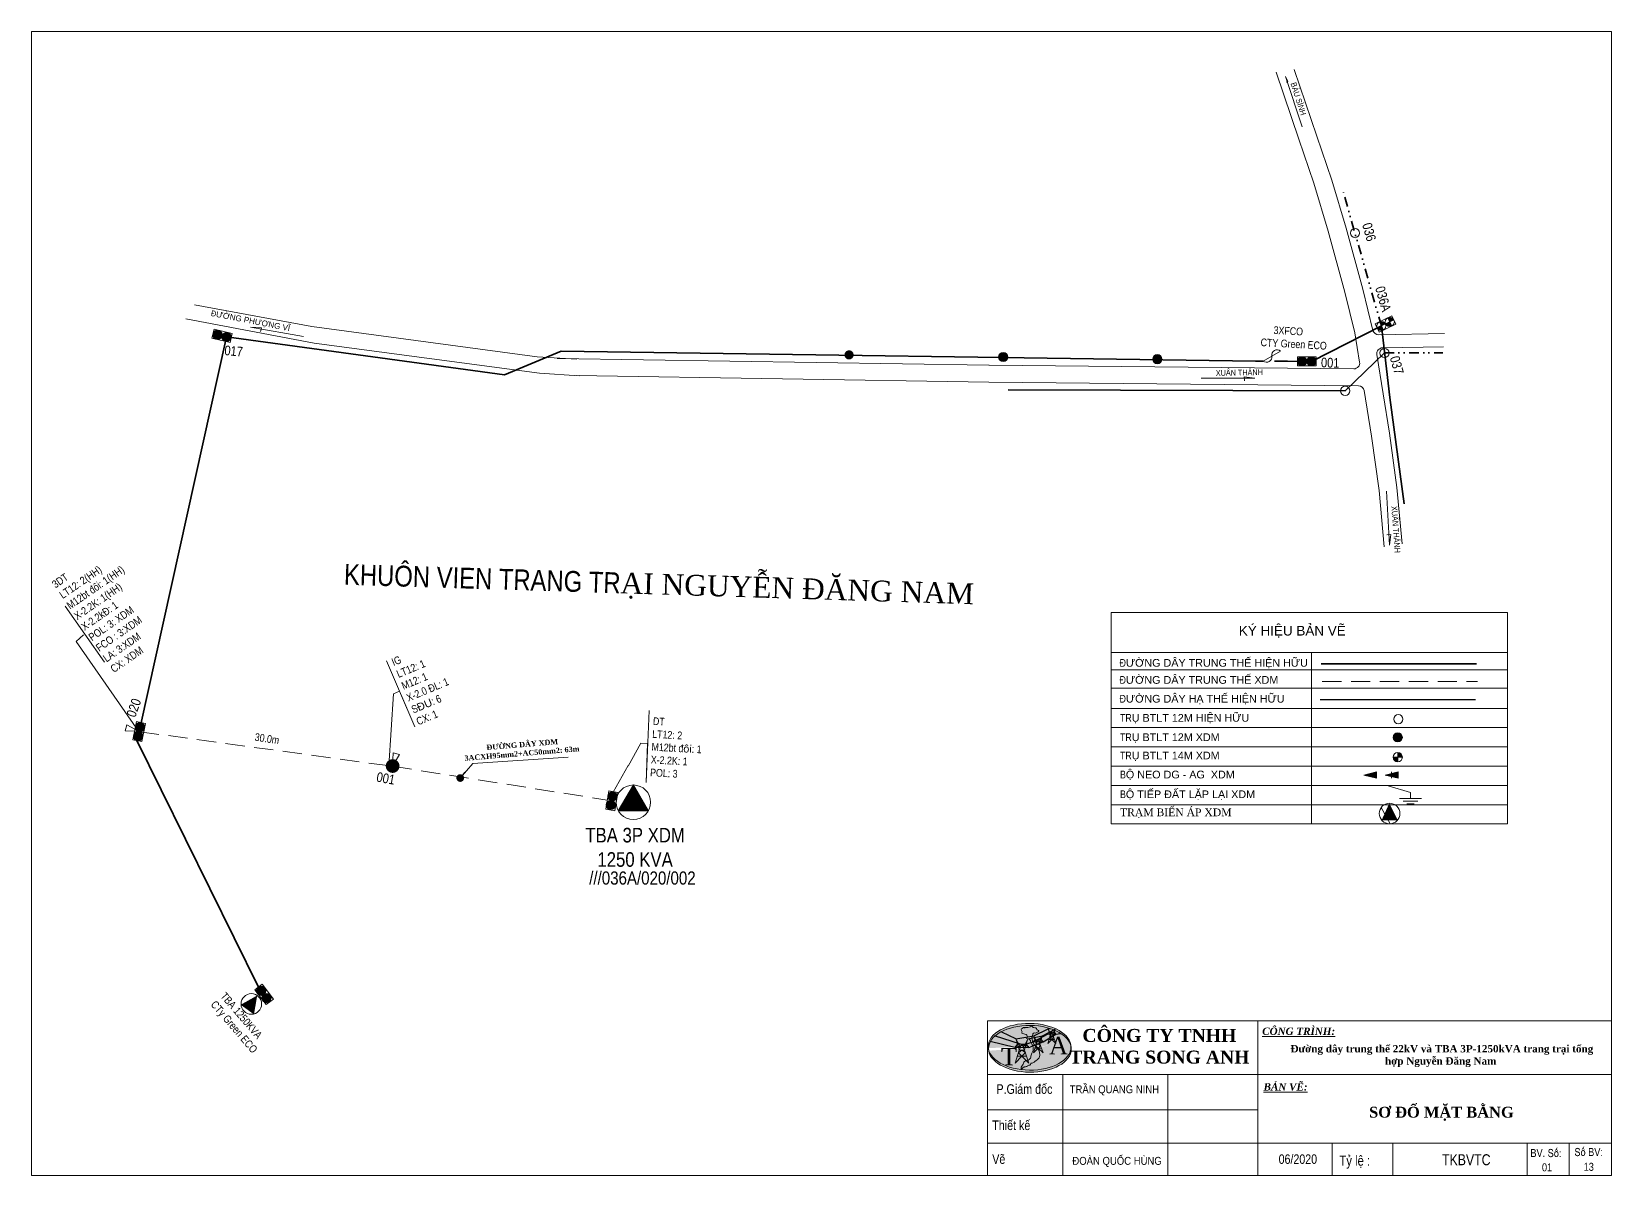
# Model space of a CAD drawing. Header units: inches. Extents: x -4084779 to -2026033, y 437003 to 865581.
# Drawn here: x -2027432.7 to -2027022.7, y 437057.9 to 437354.9 of the extents above; entities that cross this region are included whole.
import ezdxf
from ezdxf.enums import TextEntityAlignment as Align

# ---------------------------------------------------------------- set-up
doc = ezdxf.new("R2010")
doc.units = ezdxf.units.IN
doc.header["$LTSCALE"] = 0.2
doc.header["$MEASUREMENT"] = 0
doc.header["$PDMODE"] = 32
doc.linetypes.add('DASHED', pattern=[0.75, 0.5, -0.25])
doc.linetypes.add('DIVIDE2', pattern=[0.625, 0.25, -0.125, 0, -0.125, 0, -0.125])
doc.layers.get('0').update_dxf_attribs({"lineweight": 5})
doc.layers.get('Defpoints').update_dxf_attribs({"lineweight": 13})
doc.layers.add('duongcoban', color=7, linetype='Continuous')
for name, color, linetype, lineweight in [('Duongdi', 2, 'Continuous', 5), ('DZ04_XDM', 4, 'Continuous', 30), ('DZ22-Hienhuu', 4, 'DIVIDE2', 35), ('DZ22-Xaydungmoi', 3, 'Continuous', 35), ('Khung', 7, 'Continuous', 13), ('Khung ten', 7, 'Continuous', 20), ('Netmin', 210, 'Continuous', 5), ('Netnho', 21, 'Continuous', 15), ('TBA', 5, 'Continuous', 9), ('Text', 7, 'Continuous', 15), ('Tuyen 471', 3, 'Continuous', 13)]:
    doc.layers.add(name, color=color, linetype=linetype, lineweight=lineweight)
doc.styles.add('Chữ nhỏ', font='ARIALN.TTF', dxfattribs={"height": 2})
doc.styles.add('Chữ vừa đậm', font='arial.ttf', dxfattribs={"height": 2.5})
doc.styles.add('ktenBCKT_6o$0$VN', font='arial.ttf')
doc.styles.add('V-H-C', font='VHELVCN.TTF')
doc.styles.add('VN', font='VHELVEN.TTF')
doc.styles.add('Vni-helvecondense', font='VHELVCN.TTF')
doc.styles.add('VNI-TIME', font='VTIMESN.TTF', dxfattribs={"width": 0.9})
doc.dimstyles.new('T1000', dxfattribs={"dimtxt": 2, "dimasz": 2, "dimexe": 0, "dimexo": 0, "dimgap": 2, "dimtad": 1, "dimdec": 0, "dimzin": 0, "dimdsep": 46, "dimtxsty": 'Chữ nhỏ', "dimblk": 'ARCHTICK', "dimcen": 0.09, "dimsd1": 1, "dimsd2": 1, "dimclrd": 1, "dimclre": 1, "dimclrt": 7, "dimaunit": 1, "dimazin": 0, "dimtfac": 1, "dimtdec": 0, "dimtofl": 0, "dimtmove": 2, "dimatfit": 3, "dimldrblk": 'DOT', "dimfxl": 1, "dimtolj": 1, "dimtzin": 0, "dimlwd": 9, "dimlwe": 9, "dimarcsym": 0})

# ---------------------------------------------------------------- blocks, each defined once
blk = doc.blocks.new('TĐLL_xdm')
at = {"layer": 'Netnho'}
for points in [[(0.09, -0.03), (8.42, -2.53), (8.42, -4.71)], [(4.38, -4.71), (12.45, -4.71)], [(5.73, -5.73), (11.11, -5.73)], [(7.07, -6.74), (9.76, -6.74)]]:
    blk.add_lwpolyline(points, dxfattribs=at)
blk = doc.blocks.new('COTLOGO')
at = {"layer": 'Khung'}
for p, q in [((31209, 146956.8), (31216.6, 146966)), ((31212.1, 146981.8), (31220.3, 146966)), ((31216.6, 146966), (31212.1, 146981.8)), ((31220.3, 146966), (31216.6, 146966)), ((31219.3, 146956.8), (31216.6, 146966)), ((31220.3, 146966), (31238.6, 146966.4)), ((31220.3, 146966), (31225, 146956.8)), ((31229.3, 146966.2), (31221.5, 146949)), ((31237.1, 146949), (31229.3, 146966.2)), ((31233.6, 146956.8), (31238.4, 146966.1)), ((31238.4, 146966.1), (31246.5, 146981.8)), ((31238.6, 146966.4), (31242.1, 146966.5)), ((31242.1, 146966.5), (31239.3, 146956.8)), ((31246.5, 146981.8), (31242.1, 146966.5)), ((31246.5, 146981.8), (31242.1, 146966.5)), ((31242.1, 146966.5), (31249.6, 146956.8)), ((31219.3, 146956.8), (31209, 146956.8)), ((31221.5, 146949), (31210.6, 146911.5)), ((31210.6, 146911.5), (31229.7, 146931.8)), ((31216.5, 146931.8), (31242.8, 146931.8)), ((31225, 146956.8), (31219.3, 146956.8)), ((31221.5, 146949), (31219.3, 146956.8)), ((31229.3, 146949), (31219.3, 146941.7)), ((31219.3, 146941.7), (31229.7, 146931.8)), ((31237.1, 146949), (31221.5, 146949)), ((31225, 146956.8), (31233.6, 146956.8)), ((31239.4, 146942.1), (31229.3, 146949)), ((31229.7, 146931.8), (31239.4, 146942.1)), ((31229.7, 146931.8), (31249.6, 146911.5)), ((31233.6, 146956.8), (31239.3, 146956.8)), ((31239.3, 146956.8), (31237.1, 146949)), ((31249.6, 146911.5), (31237.1, 146949)), ((31249.6, 146956.8), (31239.3, 146956.8))]:
    blk.add_line(p, q, dxfattribs=at)
blk.add_lwpolyline([(31237.1, 146949), (31229.3, 146966.2), (31221.5, 146949)], dxfattribs=at)
blk = doc.blocks.new('LOGOTRANGSONGANH')
at = {"layer": 'duongcoban'}
h = blk.add_hatch(color=2, dxfattribs=at)
edge = h.paths.add_edge_path()
edge.add_ellipse((31308, 148604), major_axis=(-401, 4), ratio=0.565575, start_angle=-176.7666, end_angle=8.2691)
edge.add_line((30909, 148590), (30910, 148590))
edge.add_ellipse((31311, 148584), major_axis=(-401, 4), ratio=0.565575, start_angle=235.144, end_angle=359.6225, ccw=False)
edge.add_line((31542, 148768), (31555, 148775))
edge.add_line((31555, 148775), (31557, 148777))
edge.add_line((31557, 148777), (31553, 148763))
edge.add_ellipse((31311, 148584), major_axis=(-401, 4), ratio=0.565575, start_angle=188.2691, end_angle=233.3208, ccw=False)
at = {"layer": 'Khung ten'}
h = blk.add_hatch(color=256, dxfattribs=at)
edge = h.paths.add_edge_path()
edge.add_ellipse((31311, 148584), major_axis=(-401, 4), ratio=0.565575, start_angle=188.2691, end_angle=359.6225, ccw=False)
edge.add_ellipse((31308, 148604), major_axis=(-401, 4), ratio=0.565575, start_angle=-176.7666, end_angle=8.2691)
edge.add_line((30909, 148590), (30910, 148590))
h = blk.add_hatch(color=256, dxfattribs=at)
edge = h.paths.add_edge_path()
edge.add_ellipse((31308, 148604), major_axis=(-401, 4), ratio=0.565575, start_angle=8.2691, end_angle=183.2334, ccw=False)
edge.add_ellipse((31311, 148584), major_axis=(-401, 4), ratio=0.565575, start_angle=3.2334, end_angle=188.2691)
h = blk.add_hatch(color=256, dxfattribs=at)
edge = h.paths.add_edge_path()
edge.add_ellipse((31308, 148604), major_axis=(-401, 4), ratio=0.565575, start_angle=8.2691, end_angle=183.2334, ccw=False)
edge.add_ellipse((31311, 148584), major_axis=(-401, 4), ratio=0.565575, start_angle=3.2334, end_angle=188.2691)
at = {"layer": 'Text'}
h = blk.add_hatch(color=256, dxfattribs=at)
h.set_gradient(color1=(0, 0, 255), one_color=1, tint=1)
edge = h.paths.add_edge_path()
edge.add_ellipse((31308, 148604), major_axis=(-401, 4), ratio=0.565575, start_angle=-176.7666, end_angle=8.2691)
edge.add_line((30909, 148590), (30910, 148590))
edge.add_ellipse((31311, 148584), major_axis=(-401, 4), ratio=0.565575, start_angle=235.144, end_angle=359.6225, ccw=False)
edge.add_line((31542, 148768), (31555, 148775))
edge.add_line((31555, 148775), (31557, 148777))
edge.add_line((31557, 148777), (31553, 148763))
edge.add_ellipse((31311, 148584), major_axis=(-401, 4), ratio=0.565575, start_angle=188.2691, end_angle=233.3208, ccw=False)
edge = h.paths.add_edge_path()
edge.add_ellipse((31311, 148584), major_axis=(-401, 4), ratio=0.565575, start_angle=3.2334, end_angle=188.2691)
edge.add_ellipse((31308, 148604), major_axis=(-401, 4), ratio=0.565575, start_angle=8.2691, end_angle=183.2334, ccw=False)
h = blk.add_hatch(color=256, dxfattribs=at)
edge = h.paths.add_edge_path()
edge.add_spline(control_points=[(31280, 148791), (31283, 148792), (31295, 148793), (31313, 148791), (31323, 148811), (31337, 148796), (31351, 148787), (31372, 148791), (31375, 148771), (31386, 148763), (31413, 148762), (31371, 148729), (31344, 148742), (31333, 148703), (31327, 148671), (31343, 148639), (31359, 148619), (31378, 148602), (31396, 148575), (31408, 148541), (31408, 148496), (31375, 148475), (31353, 148453), (31335, 148442), (31319, 148447), (31321, 148427), (31299, 148425), (31285, 148414), (31274, 148411), (31265, 148408), (31255, 148408), (31244, 148401), (31237, 148394), (31223, 148387), (31227, 148398), (31225, 148405), (31230, 148410), (31232, 148422), (31250, 148432), (31247, 148458), (31271, 148468), (31291, 148473), (31321, 148487), (31320, 148524), (31342, 148559), (31349, 148603), (31326, 148635), (31317, 148659), (31308, 148685), (31270, 148679), (31288, 148697), (31288, 148710), (31281, 148722), (31266, 148721), (31255, 148731), (31228, 148731), (31240, 148754), (31223, 148768), (31235, 148782), (31244, 148785), (31248, 148791), (31257, 148793), (31258, 148783), (31263, 148790), (31271, 148791), (31277, 148791), (31280, 148791)], knot_values=[0, 0, 0, 0, 10.773567, 36.453253, 45.467944, 66.304528, 75.394476, 97.72162, 113.438285, 125.691122, 137.561709, 178.241766, 199.70113, 215.454863, 279.050772, 301.404412, 320.192795, 354.292474, 377.700084, 416.933464, 461.046809, 499.368775, 526.36929, 553.493597, 559.326846, 568.25424, 596.840814, 609.577735, 620.601304, 630.959304, 638.68193, 649.840298, 667.688051, 673.556752, 684.49326, 689.149317, 694.14707, 702.739777, 724.96225, 747.389868, 765.56329, 794.088827, 815.415753, 854.767285, 890.123291, 942.363889, 973.99518, 1003.178887, 1022.105113, 1049.27204, 1062.832724, 1076.02929, 1089.833819, 1096.09008, 1116.705884, 1137.436129, 1150.673139, 1174.702872, 1185.098835, 1197.262798, 1201.670622, 1209.468078, 1215.08546, 1219.532908, 1227.492771, 1237.449043, 1237.449043, 1237.449043, 1237.449043], degree=3, periodic=0)
at = {"color": 7}
blk.add_line((31488, 148777), (31513, 148779), dxfattribs=at)
at = {"layer": 'duongcoban', "color": 2}
for p, q in [((31350, 148710), (31487, 148777)), ((31432, 148710), (31555, 148775)), ((31164, 148597), (30927, 148655)), ((31300, 148602), (30967, 148710)), ((31174, 148681), (31038, 148746)), ((31164, 148597), (31343, 148651)), ((31175, 148681), (31350, 148710)), ((31291, 148681), (31432, 148710)), ((31301, 148597), (31439, 148651)), ((31343, 148651), (31481, 148726)), ((31439, 148651), (31563, 148726)), ((31563, 148726), (31608, 148733))]:
    blk.add_line(p, q, dxfattribs=at)
at = {"layer": 'Text', "extrusion": (0, 0, -1)}
for centre in [(31308, 148604), (31311, 148584)]:
    blk.add_ellipse(centre, major_axis=(-401, 4), ratio=0.565575, dxfattribs=at)
at = {"layer": 'Text'}
blk.add_spline([(31280, 148791), (31291, 148792), (31316, 148798), (31322, 148805), (31340, 148795), (31348, 148790), (31370, 148786), (31377, 148772), (31387, 148764), (31398, 148762), (31366, 148737), (31345, 148736), (31338, 148722), (31335, 148658), (31345, 148638), (31356, 148623), (31379, 148598), (31392, 148579), (31405, 148542), (31401, 148498), (31373, 148472), (31352, 148454), (31327, 148445), (31321, 148445), (31319, 148437), (31295, 148421), (31284, 148414), (31274, 148411), (31264, 148409), (31256, 148407), (31246, 148402), (31232, 148391), (31227, 148389), (31226, 148400), (31226, 148405), (31229, 148409), (31232, 148417), (31246, 148434), (31251, 148456), (31267, 148466), (31294, 148475), (31312, 148486), (31323, 148524), (31337, 148556), (31341, 148608), (31327, 148636), (31316, 148663), (31305, 148679), (31279, 148685), (31286, 148697), (31286, 148710), (31278, 148721), (31272, 148722), (31252, 148729), (31233, 148736), (31235, 148749), (31228, 148772), (31235, 148780), (31245, 148787), (31248, 148790), (31256, 148790), (31259, 148786), (31262, 148788), (31270, 148791), (31280, 148791)], degree=3, dxfattribs=at)
at = {"layer": 'duongcoban', "color": 2}
for p, xscale, yscale, zscale in [((-31811, -149302), 2.028000000002066, 2.028000000005704, 2.028000000000612), ((-74322, -348117), 3.380000000001019, 3.380000000004657, 3.380000000001019), ((-42498, -199049), 2.366000000001804, 2.36600000000908, 2.366000000000713)]:
    blk.add_blockref('COTLOGO', p, dxfattribs=dict(at, xscale=xscale, yscale=yscale, zscale=zscale))
at = {"layer": 'Text', "char_height": 169, "width": 2273.21, "attachment_point": 1}
for s, insert in [('{\\fTimes New Roman|b0|i0|c0|p18;A}', (31496, 148699)), ('{\\fTimes New Roman|b0|i0|c0|p18;T}', (31031, 148593))]:
    blk.add_mtext(s, dxfattribs=dict(at, insert=insert))
blk = doc.blocks.new('TBA 3P')
at = {"color": 0}
blk.add_lwpolyline([(0, 1.6, 0, 1.386, 0), (0, 0.4, 0, 0, 0)], format="xyseb", dxfattribs=at)
blk.add_lwpolyline([(-0.693, 0.4), (0.693, 0.4), (0, 1.6)], close=True, dxfattribs=at)
blk.add_circle((0, 0.8), 0.8, dxfattribs=at)
blk = doc.blocks.new('*D34')
at = {"layer": 'Defpoints', "color": 0, "transparency": 16777216}
for p in [(-2027405, 437173.17), (-2027339.11, 437163.47), (-2027339.09, 437163.58)]:
    blk.add_point(p, dxfattribs=at)
at = {"layer": 'Netmin', "color": 1, "lineweight": 9, "transparency": 16777216}
for p, q in [((-2027405, 437173.17), (-2027405.02, 437173.06)), ((-2027339.09, 437163.58), (-2027339.11, 437163.47))]:
    blk.add_line(p, q, dxfattribs=at)
at = {"layer": 'Netmin', "color": 7, "transparency": 16777216, "insert": (-2027371.63, 437171.26), "char_height": 2, "attachment_point": 5, "rotation": 351.7225, "style": 'Chữ nhỏ'}
blk.add_mtext('\\A1;30.0m', dxfattribs=at)
blk = doc.blocks.new('_ArchTick')
at = {"color": 0, "linetype": 'ByBlock', "const_width": 0.15}
blk.add_lwpolyline([(-0.5, -0.5), (0.5, 0.5)], dxfattribs=at)
blk = doc.blocks.new('_Dot')
at = {"color": 0, "linetype": 'ByBlock', "lineweight": -2}
blk.add_line((-0.5, 0), (-1, 0), dxfattribs=at)
at = {"color": 0, "linetype": 'ByBlock', "const_width": 0.5}
blk.add_lwpolyline([(-0.25, 0, 1), (0.25, 0, 1)], format="xyb", close=True, dxfattribs=at)

msp = doc.modelspace()

# ---------------------------------------------------------------- hatches: boundary and pattern name
at = {"layer": 'Netnho'}
h = msp.add_hatch(color=256, dxfattribs=at)
edge = h.paths.add_edge_path()
edge.add_arc((-2027384.48, 437276.13), 1.2, 0, 360)
h = msp.add_hatch(color=256, dxfattribs=at)
h.paths.add_polyline_path([(-2027082.43, 437278.41), (-2027083.51, 437277.89, 0.40971), (-2027081.93, 437277.32, 0.00385), (-2027081.91, 437277.33)])
h.paths.add_polyline_path([(-2027081.35, 437278.93, 0.40971), (-2027082.93, 437279.5, 0.00385), (-2027082.95, 437279.49), (-2027082.43, 437278.41)])
h = msp.add_hatch(color=256, dxfattribs=at)
h.paths.add_polyline_path([(-2027080.26, 437279.46), (-2027081.34, 437278.94, 0.40971), (-2027079.76, 437278.37, 0.00385), (-2027079.74, 437278.38)])
h.paths.add_polyline_path([(-2027079.18, 437279.98, 0.40971), (-2027080.76, 437280.55, 0.00385), (-2027080.78, 437280.54), (-2027080.26, 437279.46)])
h = msp.add_hatch(color=256, dxfattribs=at)
edge = h.paths.add_edge_path()
edge.add_arc((-2027382.14, 437275.56), 1.2, 0, 360)
h = msp.add_hatch(color=256, dxfattribs=at)
edge = h.paths.add_edge_path()
edge.add_arc((-2027220.57, 437270.91), 1.2, 0, 360)
h = msp.add_hatch(color=256, dxfattribs=at)
edge = h.paths.add_edge_path()
edge.add_arc((-2027180.57, 437270.35), 1.2, 0, 360)
h = msp.add_hatch(color=256, dxfattribs=at)
edge = h.paths.add_edge_path()
edge.add_arc((-2027140.58, 437269.79), 1.2, 0, 360)
h = msp.add_hatch(color=256, dxfattribs=at)
edge = h.paths.add_edge_path()
edge.add_arc((-2027103, 437269.24), 1.2, 0, 360)
h = msp.add_hatch(color=256, dxfattribs=at)
edge = h.paths.add_edge_path()
edge.add_arc((-2027100.58, 437269.23), 1.2, 0, 360)
h = msp.add_hatch(color=256, dxfattribs=at)
edge = h.paths.add_edge_path()
edge.add_arc((-2027404.59, 437174.26), 1.2, 0, 360)
h = msp.add_hatch(color=256, dxfattribs=at)
edge = h.paths.add_edge_path()
edge.add_arc((-2027405.06, 437171.89), 1.2, 0, 360)
h = msp.add_hatch(color=256, dxfattribs=at)
edge = h.paths.add_edge_path()
edge.add_arc((-2027078.18, 437171.6), 1.2, 0, 360)
h = msp.add_hatch(color=256, dxfattribs=at)
h.paths.add_polyline_path([(-2027078.18, 437166.44), (-2027076.98, 437166.44, 0.414214), (-2027078.18, 437167.64)])
h.paths.add_polyline_path([(-2027079.38, 437166.44, 0.414214), (-2027078.18, 437165.24), (-2027078.18, 437166.44)])
h = msp.add_hatch(color=256, dxfattribs=at)
edge = h.paths.add_edge_path()
edge.add_arc((-2027339.03, 437164.15), 1.8, 0, 360)
for points in [[(-2027083.66, 437160.96), (-2027083.66, 437162.64), (-2027087.02, 437161.8)], [(-2027078.09, 437160.96), (-2027078.09, 437162.64), (-2027081.45, 437161.8)], [(-2027080.37, 437154.5), (-2027082.35, 437150.12), (-2027078.2, 437150.16)], [(-2027374.17, 437104.58), (-2027378.36, 437102.22), (-2027374.99, 437099.8)]]:
    msp.add_hatch(color=256, dxfattribs=at).paths.add_polyline_path(points)
h = msp.add_hatch(color=256, dxfattribs=at)
edge = h.paths.add_edge_path()
edge.add_arc((-2027282.42, 437154.04), 1.2, 0, 360)
h = msp.add_hatch(color=256, dxfattribs=at)
edge = h.paths.add_edge_path()
edge.add_arc((-2027281.97, 437156.3), 1.2, 0, 360)
h = msp.add_hatch(color=256, dxfattribs=at)
edge = h.paths.add_edge_path()
edge.add_arc((-2027373.13, 437105.78), 1.2, 0, 360)
h = msp.add_hatch(color=256, dxfattribs=at)
edge = h.paths.add_edge_path()
edge.add_arc((-2027371.79, 437103.91), 1.2, 0, 360)

# ---------------------------------------------------------------- linework, layer by layer
at = {"color": 0}
msp.add_lwpolyline([(-2027108.61, 437271.9, 0.707499), (-2027110.84, 437270.61, -0.707499), (-2027113.08, 437269.32, -5.301682)], format="xyb", dxfattribs=at)
msp.add_lwpolyline([(-2027108.61, 437271.9), (-2027113.08, 437269.32)], dxfattribs=at)
at = {"layer": 'Duongdi'}
for points in [[(-2027296.33, 437270), (-2027184.26, 437268.22, 0.00154), (-2027184.25, 437268.22), (-2027089.56, 437267.29, 0.464552), (-2027088.07, 437269.03), (-2027089.28, 437276.6), (-2027091.88, 437287.19), (-2027096.2, 437303.07), (-2027099.96, 437315.49), (-2027103.83, 437326.91), (-2027109.71, 437344.28)], [(-2027105.05, 437345.05), (-2027099.17, 437327.68), (-2027095.31, 437316.26), (-2027091.54, 437303.84), (-2027087.22, 437287.96), (-2027084.6, 437277.27, 0.350366), (-2027083.12, 437276.13), (-2027066.01, 437276.44)], [(-2027066.3, 437273.02), (-2027082.15, 437272.74, 0.456117), (-2027083.6, 437271), (-2027080.33, 437250.61), (-2027078.37, 437236.46), (-2027077, 437221.82)], [(-2027081.66, 437221.05), (-2027083.03, 437235.68), (-2027084.99, 437249.84), (-2027086.88, 437261.63, 0.365605), (-2027088.35, 437262.89), (-2027184.29, 437263.83, -0.00154), (-2027184.3, 437263.83), (-2027291.37, 437265.52)]]:
    msp.add_lwpolyline(points, format="xyb", dxfattribs=at)
for points in [[(-2027102.97, 437330.1), (-2027107.33, 437343.16), (-2027106.66, 437341.87), (-2027107.1, 437341.72)], [(-2027390.44, 437283.9), (-2027359.98, 437278.26), (-2027301.53, 437270.44), (-2027291.24, 437269.77)], [(-2027290.43, 437265.52), (-2027290.63, 437265.47), (-2027300.93, 437266.14), (-2027359.38, 437273.96), (-2027392.66, 437280.23)], [(-2027362.17, 437275.71), (-2027375.91, 437278.08), (-2027373.08, 437277.94), (-2027373.35, 437276.95)], [(-2027129.18, 437264.87), (-2027115.24, 437264.86), (-2027118.05, 437265.2), (-2027117.95, 437264.19)], [(-2027081.13, 437235.48), (-2027080.34, 437221.47), (-2027080, 437224.28), (-2027081.01, 437224.19)]]:
    msp.add_lwpolyline(points, dxfattribs=at)
at = {"layer": 'DZ04_XDM'}
msp.add_lwpolyline([(-2027098.3, 437181.4), (-2027057.99, 437181.4)], dxfattribs=at)
at = {"layer": 'DZ22-Hienhuu', "ltscale": 50}
msp.add_line((-2027081.62, 437271.4), (-2027066.44, 437271.48), dxfattribs=at)
msp.add_lwpolyline([(-2027082.43, 437278.41), (-2027092.29, 437313.19)], dxfattribs=at)
at = {"layer": 'DZ22-Xaydungmoi'}
for p, q in [((-2027115.06, 437269.32), (-2027113.08, 437269.32)), ((-2027110.14, 437269.32), (-2027106.81, 437269.32)), ((-2027081.63, 437271.4), (-2027091.8, 437261.58)), ((-2027091.8, 437261.58), (-2027179.31, 437261.8)), ((-2027405.41, 437170.74), (-2027373.82, 437106.76))]:
    msp.add_line(p, q, dxfattribs=at)
for points in [[(-2027082.43, 437278.41), (-2027100.58, 437269.23), (-2027107.21, 437269.32)], [(-2027082.43, 437278.41), (-2027080.23, 437259.85), (-2027076.51, 437232.24)], [(-2027382.14, 437275.56), (-2027404.59, 437174.26)], [(-2027309.96, 437265.77), (-2027382.14, 437275.56)], [(-2027295.31, 437271.9), (-2027309.96, 437265.77)], [(-2027115.06, 437269.32), (-2027295.31, 437271.9)], [(-2027098.02, 437190.68), (-2027057.71, 437190.68)]]:
    msp.add_lwpolyline(points, dxfattribs=at)
at = {"layer": 'Khung'}
for points in [[(-2027022.73, 437057.85), (-2027022.73, 437098.02), (-2027184.68, 437098.02), (-2027184.68, 437057.85)], [(-2027114.47, 437098.02), (-2027114.47, 437057.85)], [(-2027184.68, 437084.06), (-2027022.73, 437084.06)], [(-2027165.12, 437057.85), (-2027165.12, 437084.06)], [(-2027137.87, 437057.85), (-2027137.87, 437084.06)], [(-2027184.68, 437074.85), (-2027114.47, 437074.85)], [(-2027184.48, 437066.25), (-2027022.73, 437066.25)], [(-2027095.22, 437066.25), (-2027095.22, 437057.85)], [(-2027079.42, 437066.25), (-2027079.42, 437057.85)], [(-2027044.58, 437066.25), (-2027044.58, 437057.85)], [(-2027033.68, 437066.25), (-2027033.68, 437057.85)], [(-2027184.68, 437057.85), (-2027022.73, 437057.85)]]:
    msp.add_lwpolyline(points, dxfattribs=at)
at = {"layer": 'Netmin'}
msp.add_lwpolyline([(-2027432.73, 437057.85), (-2027022.73, 437057.85), (-2027022.73, 437354.85), (-2027432.73, 437354.85)], close=True, dxfattribs=at)
at = {"layer": 'Netnho'}
for p, q in [((-2027081.35, 437278.93), (-2027083.51, 437277.89)), ((-2027081.91, 437277.33), (-2027082.95, 437279.49)), ((-2027079.18, 437279.98), (-2027081.34, 437278.94)), ((-2027079.74, 437278.38), (-2027080.78, 437280.54)), ((-2027421.14, 437196.45), (-2027419.25, 437198.2)), ((-2027405, 437173.17), (-2027421.14, 437196.45)), ((-2027100.54, 437193.67), (-2027100.54, 437149.12)), ((-2027152.58, 437189.12), (-2027049.71, 437189.12)), ((-2027152.58, 437184.33), (-2027049.71, 437184.33)), ((-2027152.58, 437179.12), (-2027049.71, 437179.12)), ((-2027152.58, 437174.12), (-2027049.71, 437174.12)), ((-2027152.58, 437169.12), (-2027049.71, 437169.12)), ((-2027078.18, 437167.64), (-2027078.18, 437165.24)), ((-2027152.58, 437164.12), (-2027049.71, 437164.12)), ((-2027079.38, 437166.44), (-2027076.98, 437166.44)), ((-2027152.58, 437159.12), (-2027049.71, 437159.12)), ((-2027152.58, 437154.12), (-2027049.71, 437154.12)), ((-2027082.48, 437153.37), (-2027080.16, 437149.16)), ((-2027152.58, 437149.12), (-2027049.71, 437149.12)), ((-2027082.35, 437150.12), (-2027078.2, 437150.16)), ((-2027378.36, 437102.22), (-2027374.99, 437099.8))]:
    msp.add_line(p, q, dxfattribs=at)
for points in [[(-2027385.36, 437277.58), (-2027380.68, 437276.45), (-2027381.23, 437274.13), (-2027385.92, 437275.26)], [(-2027078.65, 437278.89), (-2027083, 437276.81), (-2027084.03, 437278.97), (-2027079.68, 437281.05)], [(-2027104.19, 437270.44), (-2027099.37, 437270.44), (-2027099.37, 437268.05), (-2027104.19, 437268.05)], [(-2027152.58, 437193.67), (-2027049.68, 437193.67), (-2027049.68, 437204.02), (-2027152.58, 437204.02)], [(-2027152.58, 437204.02), (-2027049.71, 437204.02), (-2027049.71, 437149.12), (-2027152.58, 437149.12)], [(-2027406.47, 437170.95), (-2027405.54, 437175.68), (-2027403.19, 437175.22), (-2027404.13, 437170.49)], [(-2027283.72, 437152.94), (-2027282.93, 437157.7), (-2027280.58, 437157.31), (-2027281.37, 437152.55)], [(-2027371.88, 437102.21), (-2027374.81, 437106.03), (-2027372.92, 437107.48), (-2027369.98, 437103.66)]]:
    msp.add_lwpolyline(points, close=True, dxfattribs=at)
for points in [[(-2027424.05, 437205.68), (-2027413.83, 437191.09)], [(-2027340.04, 437164.22), (-2027338.83, 437182.92), (-2027337.24, 437183.58), (-2027333.23, 437174.36), (-2027340.58, 437191.49)], [(-2027408.47, 437173.27), (-2027405, 437173.17), (-2027408.01, 437174.89), (-2027408.47, 437173.27)], [(-2027277.93, 437164.15), (-2027274.59, 437170.06), (-2027272.87, 437169.97), (-2027273.27, 437159.92), (-2027272.44, 437178.54)], [(-2027338.89, 437167.62), (-2027339.06, 437164.16), (-2027337.28, 437167.14), (-2027338.89, 437167.62)], [(-2027281.78, 437157.33), (-2027277.87, 437164.26)], [(-2027083.66, 437162.64), (-2027087.02, 437161.8), (-2027083.66, 437160.96), (-2027083.66, 437162.64)], [(-2027078.09, 437162.64), (-2027081.45, 437161.8), (-2027078.09, 437160.96), (-2027078.09, 437162.64)], [(-2027079.77, 437162.64), (-2027079.77, 437160.96)]]:
    msp.add_lwpolyline(points, dxfattribs=at)
for centre, radius in [((-2027089.26, 437302.54), 1.2), ((-2027384.48, 437276.13), 1.2), ((-2027082.43, 437278.41), 1.2), ((-2027080.26, 437279.46), 1.2), ((-2027382.14, 437275.56), 1.2), ((-2027180.57, 437270.35), 1.2), ((-2027140.58, 437269.79), 1.2), ((-2027103, 437269.24), 1.2), ((-2027100.58, 437269.23), 1.2), ((-2027081.62, 437271.4), 1.2), ((-2027091.8, 437261.58), 1.2), ((-2027404.59, 437174.26), 1.2), ((-2027078.03, 437176.32), 1.2), ((-2027405.06, 437171.89), 1.2), ((-2027078.18, 437171.6), 1.2), ((-2027078.18, 437166.44), 1.2), ((-2027282.42, 437154.04), 1.2), ((-2027281.97, 437156.3), 1.2), ((-2027080.29, 437151.83), 2.67), ((-2027373.13, 437105.78), 1.2), ((-2027371.79, 437103.91), 1.2), ((-2027375.69, 437102.38), 2.67)]:
    msp.add_circle(centre, radius, dxfattribs=at)
at = {"layer": 'Tuyen 471', "linetype": 'DASHED', "ltscale": 50}
for points in [[(-2027097.8, 437186.06), (-2027057.49, 437186.06)], [(-2027404.67, 437173.06), (-2027339.06, 437164.09)], [(-2027339.06, 437164.09), (-2027283.33, 437155.32)]]:
    msp.add_lwpolyline(points, dxfattribs=at)

# ---------------------------------------------------------------- block references
at = {"color": 0, "xscale": 0.02679197723045945, "yscale": 0.02679197728866711, "zscale": 0.02679197728130222}
msp.add_blockref('LOGOTRANGSONGANH', (-2028012.53, 433109.87), dxfattribs=at)
at = {"layer": 'Netnho', "xscale": 0.6999999999534339, "yscale": 0.6999999999970896, "zscale": 0.7}
msp.add_blockref('TĐLL_xdm', (-2027080.76, 437159.05), dxfattribs=at)
at = {"layer": 'TBA', "color": 3, "xscale": 5.619459625566378, "yscale": 5.619459625566378, "zscale": 5.619459625558064}
msp.add_blockref('TBA 3P', (-2027276.56, 437150.24), dxfattribs=at)

# ---------------------------------------------------------------- texts
at = {"layer": 'Khung ten', "color": 4, "attachment_point": 5, "style": 'VN'}
for s, insert, char_height, width in [(' {\\fTimes New Roman|b1|i0|c0|p18;\\H1.227x;Đường dây trung thế 22kV và TBA 3P-1250kVA trang trại tổng hợp Nguyễn Đăng Nam}', (-2027067.03, 437088.84), 1.55506, 79.0437), ('{\\fTimes New Roman|b1|i0|c0|p18;SƠ ĐỔ MẶT BẰNG}', (-2027066.84, 437073.85), 2.8224, 77.6702)]:
    msp.add_mtext(s, dxfattribs=dict(at, insert=insert, char_height=char_height, width=width))
at = {"layer": 'Netnho', "style": 'Chữ nhỏ'}
for s, insert, char_height, attachment_point, rotation in [('BÀU SÌNH', (-2027105.31, 437341.62), 1.5, 4, 287.6115), ('036', (-2027084.95, 437300.51), 2.5, 6, 285.7418), ('036A', (-2027081.06, 437282.21), 2.5, 6, 285.7418), ('Đ{\\fArial|b0|i0|c0|p34;ƯỜNG PHƯỢNG VĨ}', (-2027365.68, 437277.64), 1.5, 6, 349.0227), ('     3XFCO\\PCTY Green ECO', (-2027113.66, 437275.85), 2, 4, 356.833), ('017', (-2027377.9, 437271.69), 2.5, 6, 355.1358), ('001', (-2027093.31, 437268.8), 2.5, 6, 358.5944), ('037', (-2027077.77, 437265.93), 2.5, 6, 285.7418), ('XUÂN THÀNH', (-2027125.39, 437266.18), 1.5, 4, 1.1375), ('XUÂN THÀNH', (-2027079.1, 437231.66), 1.5, 4, 274.1361), ('3DT\\PLT12: 2(HH)\\PM12bt đôi: 1(HH)\\PX-2.2K: 1(HH)\\PX-2.2kĐ: 1\\PPOL: 3: XDM\\PFCO : 3:XDM\\PLA: 3:XDM\\PCX: XDM', (-2027419.52, 437200.07), 2, 4, 34.6274), ('KHUÔN VIEN TRANG TR{\\fTimes New Roman|b0|i0|c0|p18;ẠI NGUYỄN ĐĂNG NAM}', (-2027351.66, 437213.25), 5.4, 4, 358.2198), ('IG\\PLT12: 1\\PM12: 1\\PX-2.0 ĐL: 1\\PS{\\fArial|b0|i0|c0|p34;ĐU}: 6\\PCX: 1', (-2027335.95, 437183.3), 2, 4, 22.6113), ('020', (-2027405.4, 437181.53), 2.5, 6, 70.5321), ('DT\\PLT12: 2\\PM12bt đ{\\fArial|b0|i0|c0|p34;ôi}: 1\\PX-2.2K: 1\\PPOL: 3', (-2027271.83, 437169.15), 2, 4, 356.833), ('001', (-2027338.45, 437160.5), 2.5, 6, 349.4762), ('TBA 1250KVA\\PCTy Green ECO', (-2027384.58, 437103.69), 2, 4, 310.6168)]:
    msp.add_mtext(s, dxfattribs=dict(at, insert=insert, char_height=char_height, attachment_point=attachment_point, rotation=rotation))
at = {"layer": 'Netnho'}
for s, insert, char_height, attachment_point, style in [('KÝ HIỆU BẢN VẼ', (-2027105.55, 437199.01), 2.5, 5, 'Chữ vừa đậm'), ('Đ{\\fArial|b0|i0|c0|p34;ƯỜNG DÂY TRUNG THẾ HIỆN HỮU}', (-2027150.37, 437190.72), 2, 4, 'Chữ nhỏ'), ('Đ{\\fArial|b0|i0|c0|p34;ƯỜNG DÂY TRUNG THẾ XDM}', (-2027150.37, 437186.5), 2, 4, 'Chữ nhỏ'), ('Đ{\\fArial|b0|i0|c0|p34;ƯỜNG DÂY HẠ THẾ HIỆN HỮU}', (-2027150.37, 437181.4), 2, 4, 'Chữ nhỏ'), ('TR{\\fArial|b0|i0|c0|p34;Ụ BTLT 12M HIỆN HỮU}', (-2027150.26, 437176.44), 2, 4, 'Chữ nhỏ'), ('TR{\\fArial|b0|i0|c0|p34;Ụ BTLT 12M XDM}', (-2027150.26, 437171.42), 2, 4, 'Chữ nhỏ'), ('TR{\\fArial|b0|i0|c0|p34;Ụ BTLT 14M XDM}', (-2027150.26, 437166.66), 2, 4, 'Chữ nhỏ'), ('B{\\fArial|b0|i0|c0|p34;Ộ NEO DG - AG  XDM}', (-2027150.26, 437161.72), 2, 4, 'Chữ nhỏ'), ('B{\\fArial|b0|i0|c0|p34;Ộ TIẾP ĐẤT LẶP LẠI XDM}', (-2027150.26, 437156.6), 2, 4, 'Chữ nhỏ'), ('{\\fTimes New Roman|b0|i0|c0|p18;TRẠM BIẾN ÁP XDM}', (-2027150.26, 437151.88), 2, 4, 'Chữ nhỏ')]:
    msp.add_mtext(s, dxfattribs=dict(at, insert=insert, char_height=char_height, attachment_point=attachment_point, style=style))
at = {"layer": 'Text', "style": 'VNI-TIME', "width": 0.9}
for s, p in [('TRAÀN QUANG NINH', (-2027151.72, 437079.19)), ('ÑOAØN QUOÁC HUØNG', (-2027151.02, 437060.61))]:
    msp.add_text(s, height=2.0524, dxfattribs=at).set_placement(p, align=Align.CENTER)
at = {"layer": 'Text', "style": 'Vni-helvecondense'}
for s, p in [('BV. Soá: ', (-2027043.75, 437062.63)), (' Soá BV: ', (-2027032.98, 437062.89))]:
    msp.add_text(s, height=2.077, dxfattribs=at).set_placement(p)
for s, p in [('01', (-2027039.43, 437058.91)), ('13', (-2027028.61, 437059.05))]:
    msp.add_text(s, height=2.077, dxfattribs=at).set_placement(p, align=Align.CENTER)
at = {"layer": 'Text', "insert": (-2027305.56, 437168.56), "char_height": 1.3782, "width": 35.8207, "attachment_point": 5, "rotation": 4.8205, "style": 'V-H-C'}
msp.add_mtext('{\\fTimes New Roman|b1|i0|c0|p18; ĐƯỜNG DÂY XDM\\P3ACXH95mm2+AC50mm2: 63m}', dxfattribs=at)
at = {"layer": 'Text'}
for s, insert, char_height, width, attachment_point, style in [('TBA 3P XDM\\P1250 KVA ', (-2027276.1, 437143.02, -0.01), 3.793, 50.7252, 5, 'V-H-C'), ('///036A/020/002', (-2027274.2, 437135.05, 0), 3.4138, 45.6527, 5, 'V-H-C'), ('{\\fTimes New Roman|b1|i0|c0|p18;CÔNG TY TNHH\\PTRANG SONG ANH}', (-2027140.03, 437095.89), 3.376, 59.2484, 2, 'VN'), ('{\\fTimes New Roman|b1|i1|c0|p18;\\LCÔNG TRÌNH: }', (-2027103.89, 437095.27), 1.9037, 83.095, 5, 'ktenBCKT_6o$0$VN'), ('{\\fArial|b0|i0|c0|p34;\\W0.8;P.\\fArial|b0|i0|c238|p34;G\\fArial|b0|i0|c0|p34;iám\\fArial|b0|i0|c238|p34; đ\\fArial|b0|i0|c0|p34;ốc}', (-2027182.33, 437080.26), 2.48854, 27.7674, 4, 'VN'), ('{\\fTimes New Roman|b1|i1|c0|p18;\\LBẢN VẼ: }', (-2027107.29, 437080.82), 1.9037, 83.095, 5, 'ktenBCKT_6o$0$VN'), ('{\\fArial|b0|i0|c238|p34;\\W0.8;Thi\\fArial|b0|i0|c0|p34;ết kế }', (-2027183.42, 437070.86), 2.4885, 27.7674, 4, 'VN'), ('{\\fArial|b0|i0|c0|p34;\\W0.8;Vẽ}', (-2027183.42, 437062.08), 2.4885, 27.7674, 4, 'VN'), ('{\\W0.8; 06\\fArial|b0|i0|c238|p34;/20\\fArial|b0|i0|c0|p34;20}', (-2027109.85, 437062.07), 2.4685, 15.8379, 4, 'VN'), ('{\\fArial|b0|i0|c238|p34;\\W0.8;T\\fArial|b0|i0|c0|p34;ỷ lệ : }', (-2027093.31, 437061.29), 2.6175, 29.2066, 4, 'VN'), ('{\\W0.8;TKBVTC}', (-2027066.68, 437061.9), 2.8555, 26.5515, 4, 'VN')]:
    msp.add_mtext(s, dxfattribs=dict(at, insert=insert, char_height=char_height, width=width, attachment_point=attachment_point, style=style))

# ---------------------------------------------------------------- dimensions: what is measured, and where the dimension line sits
at = {"layer": 'Netmin'}
dim = msp.add_aligned_dim(p1=(-2027405, 437173.17), p2=(-2027339.09, 437163.58), distance=-0.11, text='30.0m', dimstyle='T1000', override={"dimpost": 'm'}, dxfattribs=at)
dim.commit()
dim.dimension.update_dxf_attribs({"geometry": '*D34', "text_midpoint": (-2027371.63, 437171.26)})

# ---------------------------------------------------------------- leaders
msp.add_leader([(-2027321.48, 437161.04), (-2027318.2, 437164.83), (-2027293.44, 437166.44)], dimstyle='T1000', override={"dimgap": 2, "dimtad": 0}, dxfattribs=at)

doc.saveas('drawing.dxf')
